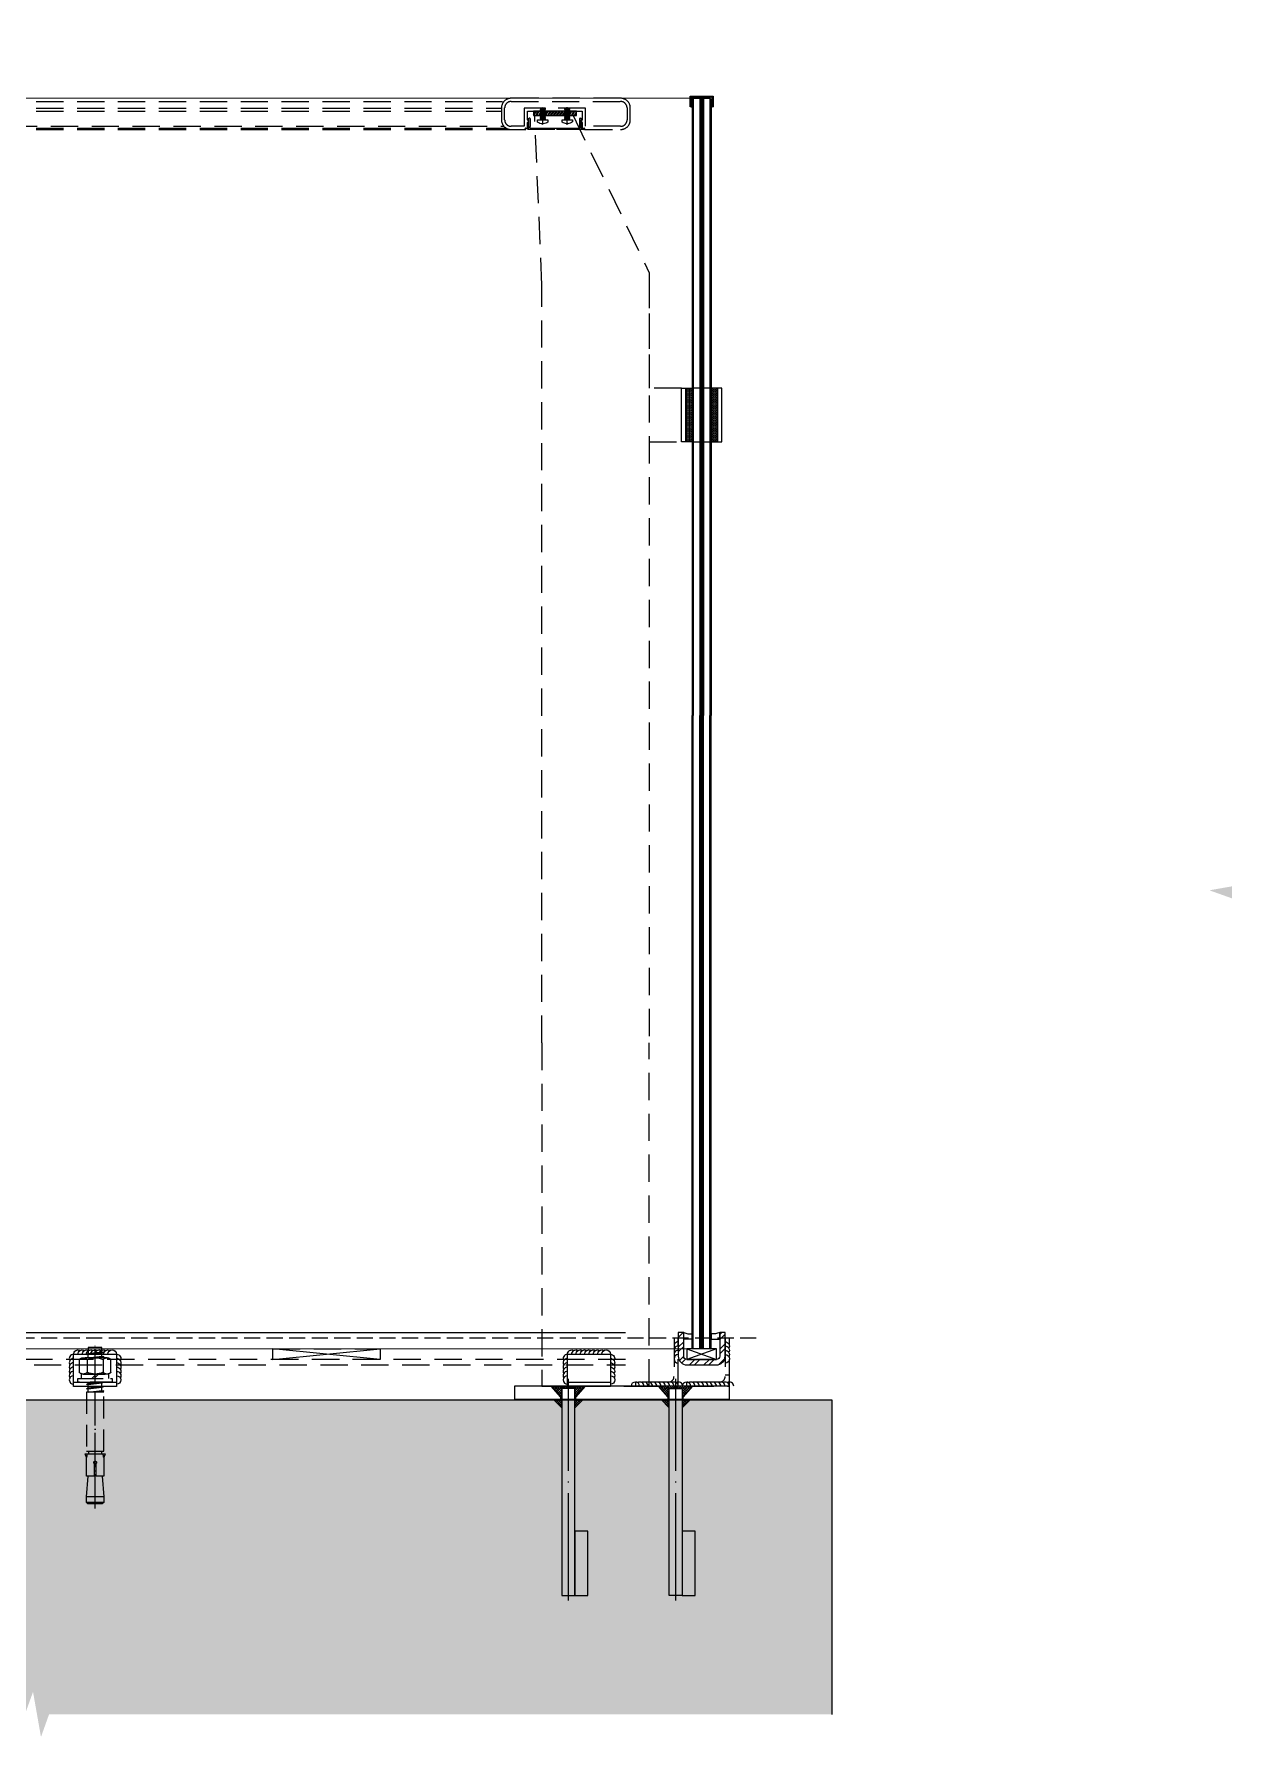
# Model space of a CAD drawing. Header units: millimetres. Extents: x -4 to 2227, y -13 to 1574.
# Drawn here: x 1111 to 2227, y -13 to 1574 of the extents above; entities that cross this region are included whole.
import ezdxf

# ---------------------------------------------------------------- set-up
doc = ezdxf.new("R2010")
doc.units = ezdxf.units.MM
for name, pattern in [('CENTER', [2, 1.25, -0.25, 0.25, -0.25]), ('DASH', [0.35, 0.25, -0.1]), ('DASHED', [19.05, 12.7, -6.35]), ('DOTE', [2.42, 2, -0.2, 0.02, -0.2])]:
    doc.linetypes.add(name, pattern=pattern)
for name, color, linetype in [('@F03_Section_Glass', 4, 'Continuous'), ('@F05_Section_Steel', 24, 'Continuous'), ('@F17_Gridline_Other', 132, 'Continuous'), ('@F19_DIM', 7, 'Continuous'), ('@F20_Fill', 251, 'Continuous'), ('A-Wind', 4, 'Continuous'), ('DIM', 8, 'Continuous'), ('F04_Section_Stone', 190, 'Continuous'), ('F06_Section_Steel', 24, 'Continuous'), ('F08_Hardware', 13, 'Continuous'), ('F11_Hardware', 13, 'Continuous'), ('F23_Wall', 2, 'Continuous'), ('F25_Stru_Fill', 252, 'Continuous'), ('F26_Dote', 1, 'DOTE'), ('F57_Sign', 240, 'Continuous'), ('F58_Dote', 1, 'DOTE'), ('F_Submate_Other', 250, 'Continuous'), ('pj', 4, 'Continuous'), ('STEEL', 2, 'Continuous'), ('user', 7, 'Continuous'), ('window', 54, 'Continuous'), ('XX', 6, 'DASHED'), ('ZX', 1, 'CENTER')]:
    doc.layers.add(name, color=color, linetype=linetype)
doc.layers.add('JY-11填充层', color=8, linetype='Continuous', lineweight=5)
pattern_1 = [(45, (-65008.453, 15002.4512), (-1.122532015, 1.122532015), []), (135, (-65008.453, 15002.4512), (-1.122532015, -1.122532015), [])]
pattern_2 = [(45, (1333.65, 349.05), (-112.25, 112.25), [])]

# ---------------------------------------------------------------- blocks, each defined once
blk = doc.blocks.new('YM02-V')
at = {"layer": 'F06_Section_Steel'}
h = blk.add_hatch(dxfattribs=at)
h.set_pattern_fill('ANSI37', color=4, style=0)
h.set_pattern_definition(pattern_1)
h.paths.add_polyline_path([(0, 66), (0, 50), (2, 50), (2, 56), (10, 56), (10, 57)])
h.paths.add_polyline_path([(12, 64), (12, 56), (20, 56)])
h.paths.add_polyline_path([(12, 57), (10, 57), (10, 56), (12, 56)])
h.paths.add_polyline_path([(12, 44), (10, 44), (10, 43), (12, 43)])
h.paths.add_polyline_path([(10, 43), (10, 44), (2, 44), (2, 50), (0, 50), (0, 34)])
h.paths.add_polyline_path([(20, 44), (12, 44), (12, 36)])
h = blk.add_hatch(dxfattribs=at)
h.set_pattern_fill('ANSI37', color=4, style=0)
h.set_pattern_definition(pattern_1)
h.paths.add_polyline_path([(0, -66), (0, -50), (2, -50), (2, -56), (10, -56), (10, -57)])
h.paths.add_polyline_path([(12, -64), (12, -56), (20, -56)])
h.paths.add_polyline_path([(12, -57), (10, -57), (10, -56), (12, -56)])
h.paths.add_polyline_path([(12, -44), (10, -44), (10, -43), (12, -43)])
h.paths.add_polyline_path([(10, -43), (10, -44), (2, -44), (2, -50), (0, -50), (0, -34)])
h.paths.add_polyline_path([(20, -44), (12, -44), (12, -36)])
at = {"layer": 'F06_Section_Steel', "color": 4}
for p, q in [((10, 57), (0, 66)), ((12, 64), (20, 56)), ((12, 57), (10, 57)), ((10, 57), (10, 56)), ((10, 43), (0, 34)), ((10, 43), (10, 44)), ((12, 43), (10, 43)), ((12, 36), (20, 44)), ((10, -43), (0, -34)), ((12, -43), (10, -43)), ((10, -43), (10, -44)), ((12, -36), (20, -44)), ((10, -57), (0, -66)), ((10, -57), (10, -56)), ((12, -57), (10, -57)), ((12, -64), (20, -56))]:
    blk.add_line(p, q, dxfattribs=at)
at = {"layer": 'F06_Section_Steel'}
for points in [[(12, -100), (12, 100), (0, 100), (0, -100)], [(195, 68), (135, 68), (135, 56), (195, 56), (195, 68)], [(195, 44), (2, 44), (2, 56), (195, 56), (195, 44)], [(195, -44), (2, -44), (2, -56), (195, -56), (195, -44)], [(195, -32), (135, -32), (135, -44), (195, -44), (195, -32)]]:
    blk.add_lwpolyline(points, close=True, dxfattribs=at)
at = {"layer": 'F58_Dote', "ltscale": 50}
for p, q in [((199.6, 50), (-6.9, 50)), ((199.6, -50), (-6.9, -50))]:
    blk.add_line(p, q, dxfattribs=at)
blk = doc.blocks.new('*U77')
at = {"layer": 'JY-11填充层'}
for centre, end in [((4, 0), 180), ((8, 0), 120), ((12, 0), 120), ((16, 0), 120), ((20, 0), 120), ((24, 0), 120)]:
    blk.add_arc(centre, 4, 0, end, dxfattribs=at)
blk = doc.blocks.new('*U14')
at = {"layer": 'JY-11填充层'}
for centre, end in [((4, 0), 180), ((8, 0), 120), ((12, 0), 120), ((16, 0), 120), ((20, 0), 120), ((24, 0), 120), ((28, 0), 120), ((32, 0), 120), ((36, 0), 120)]:
    blk.add_arc(centre, 4, 0, end, dxfattribs=at)
blk = doc.blocks.new('30角钢（平面）')
at = {"layer": '@F05_Section_Steel', "elevation": 0}
for points in [[(171496.2, -73616), (171496.2, -73586), (171456.2, -73586), (171456.2, -73616), (171496.2, -73616)], [(171496.2, -73612), (171496.2, -73612), (171456.2, -73612)]]:
    blk.add_lwpolyline(points, dxfattribs=at)
at = {"layer": 'JY-11填充层', "rotation": 90}
blk.add_blockref('*U77', (171456.2, -73614, 0), dxfattribs=at)
at = {"layer": 'JY-11填充层'}
blk.add_blockref('*U14', (171456.2, -73586, 0), dxfattribs=at)
at = {"layer": 'JY-11填充层', "xscale": -1, "rotation": 270}
blk.add_blockref('*U77', (171496.2, -73614, 0), dxfattribs=at)
blk = doc.blocks.new('FB10X15')
at = {"layer": 'F26_Dote', "linetype": 'DOTE', "ltscale": 10}
blk.add_line((73.71, 0), (-22.26, 0), dxfattribs=at)
at = {"layer": 'XX'}
for p, q in [((-17.34, -5), (-16.12, 5)), ((-14.16, 4), (-15.82, 4)), ((-14.84, -5), (-14.14, 0.74)), ((-13.06, 4.62), (-5.68, 4.62)), ((-2, 2), (-4.6, -0.6)), ((-2, 0.6), (-4.6, -2)), ((0.84, 4), (0, 4)), ((0.16, -5), (1.38, 5)), ((3.34, 4), (1.68, 4)), ((2.66, -5), (3.88, 5)), ((5.84, 4), (4.18, 4)), ((5.16, -5), (5.86, 0.74)), ((66.76, -5), (66.76, 5)), ((70.06, -5), (70.06, 5)), ((-15.14, -4), (-16.8, -4)), ((-14.14, -4), (-14.3, -4)), ((-13.06, -4.62), (-5.68, -4.62)), ((2.36, -4), (0.7, -4)), ((4.86, -4), (3.2, -4)), ((5.86, -4), (5.7, -4))]:
    blk.add_line(p, q, dxfattribs=at)
for points in [[(0, 10.1), (-2, 10.1), (-2, -9.9), (0, -9.9)], [(-17.34, -5), (-16.8, -4), (-15.82, 4), (-16.12, 5), (-16.66, 4), (-17.64, -4)], [(-4.6, 8.05), (-2, 8.05), (-2, -8.05), (-4.6, -8.05)], [(2.66, -5), (3.2, -4), (4.18, 4), (3.88, 5), (3.34, 4), (2.36, -4)], [(40.26, -5), (5.86, -5), (5.86, 5), (40.26, 5)]]:
    blk.add_lwpolyline(points, close=True, dxfattribs=at)
for points in [[(-17.64, -4), (-20.14, -4), (-20.14, 4), (-16.66, 4)], [(-14.14, 4.03), (-14.16, 4), (-15.14, -4), (-14.84, -5), (-14.3, -4), (-14.14, -2.68)], [(0, -4.47), (0.16, -5), (0.7, -4), (1.68, 4), (1.38, 5), (0.84, 4), (0, -2.86)], [(5.86, 4.03), (5.84, 4), (4.86, -4), (5.16, -5), (5.7, -4), (5.86, -2.68)], [(40.26, 3.9), (41.86, 3.9)], [(54.86, -4.13), (66.76, -5), (70.06, -5), (70.86, -4.2), (70.86, 4.2), (70.06, 5), (66.76, 5), (54.86, 4.13)], [(41.86, -3.9), (40.26, -3.9)]]:
    blk.add_lwpolyline(points, dxfattribs=at)
for points in [[(-13.06, 9.24), (-5.68, 9.24, -0.221695), (-4.6, 6.93), (-4.6, -6.93, -0.221695), (-5.68, -9.24), (-13.06, -9.24, -0.221695), (-14.14, -6.93), (-14.14, 6.93, -0.221695)], [(43.86, -5), (54.86, -5), (54.86, -0.6), (47.39, -0.6, -2.21525), (47.39, 0.6), (54.86, 0.6), (54.86, 5), (43.86, 5), (41.86, 5.8), (41.86, -5.8)]]:
    blk.add_lwpolyline(points, format="xyb", close=True, dxfattribs=at)
for points in [[(-14.14, 6.93, 0.221695), (-13.06, 4.62, 0.233154), (-13.06, -4.62, 0.221695), (-14.14, -6.93)], [(-4.6, 6.93, -0.221695), (-5.68, 4.62, -0.233154), (-5.68, -4.62, -0.221695), (-4.6, -6.93)]]:
    blk.add_lwpolyline(points, format="xyb", dxfattribs=at)
for centre, start, end in [((40.11, 23.2), 275.41211, 281.64943), ((40.11, -23.2), 78.35057, 84.58789)]:
    blk.add_arc(centre, 18.59, start, end, dxfattribs=at)
blk = doc.blocks.new('*U88')
at = {"layer": 'A-Wind'}
for p, q in [((3, 0), (-3, 0)), ((-3, 0), (-3, -590)), ((3, 0), (4, -1)), ((3, 0), (3, -590)), ((12.5, 0), (6.5, 0)), ((6.5, 0), (6.5, -590)), ((12.5, 0), (13.5, -1)), ((12.5, 0), (12.5, -590)), ((-3, 0), (-4, -1)), ((-4, -1), (-4, -590)), ((4, -1), (4, -590)), ((5.5, -1), (4, -1)), ((6.5, 0), (5.5, -1)), ((5.5, -1), (5.5, -590)), ((13.5, -1), (13.5, -590))]:
    blk.add_line(p, q, dxfattribs=at)
at = {"layer": 'pj', "ltscale": 25, "const_width": 1.56}
blk.add_lwpolyline([(4.8, -1), (4.8, -590)], dxfattribs=at)
blk = doc.blocks.new('*U89')
at = {"layer": 'A-Wind'}
for p, q in [((3, 0), (-3, 0)), ((-3, 0), (-3, -575)), ((3, 0), (4, -1)), ((3, 0), (3, -575)), ((12.5, 0), (6.5, 0)), ((6.5, 0), (6.5, -575)), ((12.5, 0), (13.5, -1)), ((12.5, 0), (12.5, -575)), ((-3, 0), (-4, -1)), ((-4, -1), (-4, -575)), ((4, -1), (4, -575)), ((5.5, -1), (4, -1)), ((6.5, 0), (5.5, -1)), ((5.5, -1), (5.5, -575)), ((13.5, -1), (13.5, -575))]:
    blk.add_line(p, q, dxfattribs=at)
at = {"layer": 'pj', "ltscale": 25, "const_width": 1.56}
blk.add_lwpolyline([(4.8, -1), (4.8, -575)], dxfattribs=at)
blk = doc.blocks.new('U槽')
at = {"layer": '@F20_Fill'}
h = blk.add_hatch(dxfattribs=at)
h.set_pattern_fill('ANSI32', color=256, scale=2, style=0)
h.set_pattern_definition([(45, (0, 0), (-6.7352, 6.7352), []), (45, (4.49, 0), (-6.7352, 6.7352), [])])
h.paths.add_polyline_path([(-4.2, -22, -0.414214), (-7.2, -25), (-34.8, -25, -0.414214), (-37.8, -22), (-37.8, 0), (-42.8, 0), (-42.8, -22, 0.414214), (-34.8, -30), (-7.2, -30, 0.414214), (0.8, -22), (0.8, 0), (-4.2, 0)])
at = {"layer": '@F05_Section_Steel', "color": 8}
blk.add_lwpolyline([(-7.2, -15), (-34.8, -15), (-34.8, -25), (-7.2, -25)], close=True, dxfattribs=at)
for points in [[(-34.8, -15), (-7.2, -25)], [(-7.2, -15), (-34.8, -25)]]:
    blk.add_lwpolyline(points, dxfattribs=at)
at = {"layer": 'F06_Section_Steel'}
blk.add_lwpolyline([(0.8, -22), (0.8, 0), (-4.2, 0), (-4.2, -22, -0.414214), (-7.2, -25), (-34.8, -25, -0.414214), (-37.8, -22), (-37.8, 0), (-42.8, 0), (-42.8, -22, 0.414214), (-34.8, -30), (-7.2, -30, 0.414214)], format="xyb", close=True, dxfattribs=at)
blk = doc.blocks.new('*U79')
at = {"layer": 'F_Submate_Other', "color": 8, "extrusion": (7.4988e-33, 1.22465e-16, -1)}
for centre, end in [((-4, 0), 0), ((-8, 0), 300), ((-12, 0), 300), ((-16, 0), 300)]:
    blk.add_arc(centre, 4, 180, end, dxfattribs=at)
blk = doc.blocks.new('*U80')
at = {"layer": 'F_Submate_Other', "color": 8, "extrusion": (7.4988e-33, 1.22465e-16, -1)}
for centre, end in [((-4, 0), 0), ((-8, 0), 300), ((-12, 0), 300), ((-16, 0), 300), ((-20, 0), 300), ((-24, 0), 300), ((-28, 0), 300), ((-32, 0), 300), ((-36, 0), 300), ((-40, 0), 300), ((-44, 0), 300)]:
    blk.add_arc(centre, 4, 180, end, dxfattribs=at)
blk = doc.blocks.new('*U84')
at = {"layer": 'pj'}
for p, q in [((-2.1, 0), (-2.1, -0.5)), ((-2.5, -0.8), (2.5, -0.4)), ((-2.5, -0.8), (2.5, -0.4)), ((-2.1, -0.5), (-2.5, -0.8)), ((-2.5, -0.8), (-2.5, -0.8)), ((-2.5, -0.8), (-2.1, -1.1)), ((-2.5, -1.6), (2.5, -1.2)), ((-2.5, -1.6), (2.5, -1.2)), ((-2.1, -1.3), (-2.5, -1.6)), ((-2.5, -1.6), (-2.5, -1.6)), ((-2.5, -1.6), (-2.1, -1.9)), ((-2.5, -2.4), (2.5, -2)), ((-2.5, -2.4), (2.5, -2)), ((-2.5, -2.4), (-2.1, -2.1)), ((-2.1, -2.7), (-2.5, -2.4)), ((-2.5, -2.4), (-2.5, -2.4)), ((-2.5, -3.2), (2.5, -2.8)), ((-2.5, -3.2), (2.5, -2.8)), ((-2.5, -3.2), (-2.1, -2.9)), ((-2.5, -3.2), (-2.5, -3.2)), ((-2.1, -3.5), (-2.5, -3.2)), ((-2.5, -4), (2.5, -3.6)), ((-2.5, -4), (2.5, -3.6)), ((-2.5, -4), (-2.1, -3.7)), ((-2.5, -4), (-2.5, -4)), ((-2.1, -4.3), (-2.5, -4)), ((-2.5, -4.8), (2.5, -4.4)), ((-2.5, -4.8), (2.5, -4.4)), ((-2.5, -4.8), (-2.1, -4.5)), ((-2.5, -4.8), (-2.5, -4.8)), ((-2.1, -5.1), (-2.5, -4.8)), ((-2.5, -5.6), (2.5, -5.2)), ((-2.5, -5.6), (2.5, -5.2)), ((-2.5, -5.6), (-2.1, -5.3)), ((-2.5, -5.6), (-2.5, -5.6)), ((-2.1, -5.9), (-2.5, -5.6)), ((-2.5, -6.4), (2.5, -6)), ((-2.5, -6.4), (2.5, -6)), ((-2.5, -6.4), (-2.1, -6.1)), ((-2.5, -6.4), (-2.5, -6.4)), ((-2.1, -6.7), (-2.5, -6.4)), ((-2.5, -7.2), (2.5, -6.8)), ((-2.5, -7.2), (2.5, -6.8)), ((-2.5, -7.2), (-2.1, -6.9)), ((-2.5, -7.2), (-2.5, -7.2)), ((-2.1, -7.5), (-2.5, -7.2)), ((-2.5, -8), (2.5, -7.6)), ((-2.5, -8), (2.5, -7.6)), ((-2.5, -8), (-2.1, -7.7)), ((-2.1, -8.3), (-2.5, -8)), ((-2.5, -8), (-2.5, -8)), ((-2.5, -8.8), (2.5, -8.4)), ((-2.5, -8.8), (2.5, -8.4)), ((-2.1, -8.5), (-2.5, -8.8)), ((-2.5, -8.8), (-2.5, -8.8)), ((-2.5, -8.8), (-2.1, -9.1)), ((-2.5, -9.6), (2.5, -9.2)), ((-2.5, -9.6), (2.5, -9.2)), ((-2.1, -9.3), (-2.5, -9.6)), ((-2.5, -9.6), (-2.5, -9.6)), ((-2.5, -9.6), (-2.1, -9.9)), ((-2.5, -10.4), (2.5, -10)), ((-2.5, -10.4), (2.5, -10)), ((-2.5, -10.4), (-2.1, -10.1)), ((-2.1, -10.7), (-2.5, -10.4)), ((-2.5, -10.4), (-2.5, -10.4)), ((-2.1, -0.5), (2.1, -0.1)), ((-2.1, -1.1), (2.1, -0.7)), ((-2.1, -1.3), (2.1, -0.9)), ((-2.1, -1.1), (-2.1, -1.3)), ((-2.1, -1.9), (2.1, -1.5)), ((-2.1, -2.1), (2.1, -1.7)), ((-2.1, -1.9), (-2.1, -2)), ((-2.1, -2.1), (-2.1, -2)), ((-2.1, -2.7), (2.1, -2.3)), ((-2.1, -2.9), (2.1, -2.5)), ((-2.1, -2.7), (-2.1, -2.8)), ((-2.1, -2.9), (-2.1, -2.8)), ((-2.1, -3.5), (2.1, -3.1)), ((-2.1, -3.7), (2.1, -3.3)), ((-2.1, -3.5), (-2.1, -3.6)), ((-2.1, -3.7), (-2.1, -3.6)), ((-2.1, -4.3), (2.1, -3.9)), ((-2.1, -4.5), (2.1, -4.1)), ((-2.1, -4.3), (-2.1, -4.4)), ((-2.1, -4.5), (-2.1, -4.4)), ((-2.1, -5.1), (2.1, -4.7)), ((-2.1, -5.3), (2.1, -4.9)), ((-2.1, -5.1), (-2.1, -5.2)), ((-2.1, -5.3), (-2.1, -5.2)), ((-2.1, -5.9), (2.1, -5.5)), ((-2.1, -6.1), (2.1, -5.7)), ((-2.1, -5.9), (-2.1, -6)), ((-2.1, -6.1), (-2.1, -6)), ((-2.1, -6.7), (2.1, -6.3)), ((-2.1, -6.9), (2.1, -6.5)), ((-2.1, -6.7), (-2.1, -6.8)), ((-2.1, -6.9), (-2.1, -6.8)), ((-2.1, -7.5), (2.1, -7.1)), ((-2.1, -7.7), (2.1, -7.3)), ((-2.1, -7.7), (-2.1, -7.5)), ((-2.1, -8.3), (2.1, -7.9)), ((-2.1, -8.5), (2.1, -8.1)), ((-2.1, -8.4), (-2.1, -8.3)), ((-2.1, -8.4), (-2.1, -8.5)), ((-2.1, -9.1), (2.1, -8.7)), ((-2.1, -9.3), (2.1, -8.9)), ((-2.1, -9.1), (-2.1, -9.3)), ((-2.1, -9.9), (2.1, -9.5)), ((-2.1, -10.1), (2.1, -9.7)), ((-2.1, -9.9), (-2.1, -10)), ((-2.1, -10.1), (-2.1, -10)), ((-2.1, -10.7), (2.1, -10.3)), ((-2.1, -10.8), (-2.1, -10.7)), ((2.5, -10.8), (-2.1, -10.8)), ((-0.9, -10.8), (2.1, -10.5)), ((1.8, -10.8), (2.5, -10.8)), ((2.1, 0), (2.1, -0.1)), ((2.1, -0.1), (2.5, -0.4)), ((2.5, -0.4), (2.1, -0.7)), ((2.1, -0.7), (2.1, -0.9)), ((2.1, -0.9), (2.5, -1.2)), ((2.5, -1.2), (2.1, -1.5)), ((2.1, -1.5), (2.1, -1.6)), ((2.1, -1.7), (2.1, -1.6)), ((2.5, -2), (2.1, -1.7)), ((2.1, -2.3), (2.5, -2)), ((2.1, -2.3), (2.1, -2.4)), ((2.1, -2.5), (2.1, -2.4)), ((2.5, -2.8), (2.1, -2.5)), ((2.1, -3.1), (2.5, -2.8)), ((2.1, -3.1), (2.1, -3.2)), ((2.1, -3.3), (2.1, -3.2)), ((2.5, -3.6), (2.1, -3.3)), ((2.1, -3.9), (2.5, -3.6)), ((2.1, -3.9), (2.1, -4)), ((2.1, -4.1), (2.1, -4)), ((2.5, -4.4), (2.1, -4.1)), ((2.1, -4.7), (2.5, -4.4)), ((2.1, -4.7), (2.1, -4.8)), ((2.1, -4.9), (2.1, -4.8)), ((2.5, -5.2), (2.1, -4.9)), ((2.1, -5.5), (2.5, -5.2)), ((2.1, -5.5), (2.1, -5.6)), ((2.1, -5.7), (2.1, -5.6)), ((2.5, -6), (2.1, -5.7)), ((2.1, -6.3), (2.5, -6)), ((2.1, -6.3), (2.1, -6.4)), ((2.1, -6.5), (2.1, -6.4)), ((2.5, -6.8), (2.1, -6.5)), ((2.1, -7.1), (2.5, -6.8)), ((2.1, -7.3), (2.1, -7.1)), ((2.5, -7.6), (2.1, -7.3)), ((2.1, -7.9), (2.5, -7.6)), ((2.1, -8), (2.1, -7.9)), ((2.1, -8), (2.1, -8.1)), ((2.1, -8.1), (2.5, -8.4)), ((2.5, -8.4), (2.1, -8.7)), ((2.1, -8.7), (2.1, -8.9)), ((2.1, -8.9), (2.5, -9.2)), ((2.5, -9.2), (2.1, -9.5)), ((2.1, -9.5), (2.1, -9.6)), ((2.1, -9.7), (2.1, -9.6)), ((2.5, -10), (2.1, -9.7)), ((2.1, -10.3), (2.5, -10)), ((2.1, -10.5), (2.1, -10.3)), ((2.5, -10.8), (2.1, -10.5)), ((2.5, -0.4), (2.5, -0.4)), ((2.5, -1.2), (2.5, -1.2)), ((2.5, -2), (2.5, -2)), ((2.5, -2.8), (2.5, -2.8)), ((2.5, -3.6), (2.5, -3.6)), ((2.5, -4.4), (2.5, -4.4)), ((2.5, -5.2), (2.5, -5.2)), ((2.5, -6), (2.5, -6)), ((2.5, -6.8), (2.5, -6.8)), ((2.5, -7.6), (2.5, -7.6)), ((2.5, -8.4), (2.5, -8.4)), ((2.5, -9.2), (2.5, -9.2)), ((2.5, -10), (2.5, -10)), ((2.5, -10.8), (2.5, -10.8))]:
    blk.add_line(p, q, dxfattribs=at)
blk.add_lwpolyline([(-4.8, 2.1), (-4.8, 0), (4.8, 0), (4.8, 2.1, 0.148437), (0.4, 3.7), (0.4, 3.5), (-0.4, 3.5), (-0.4, 3.7, 0.148437)], format="xyb", close=True, dxfattribs=at)
at = {"layer": 'ZX', "ltscale": 0.1}
blk.add_line((0, 4.7), (0, -11.8), dxfattribs=at)

msp = doc.modelspace()

# ---------------------------------------------------------------- hatches: boundary and pattern name
at = {"layer": 'F25_Stru_Fill'}
h = msp.add_hatch(dxfattribs=at)
h.set_pattern_fill('钢筋混凝土', color=256, scale=15, style=0)
h.set_pattern_definition([(45, (-4685023.83, -2137521.916), (-26.5165043, 26.5165043), []), (50, (-4685023.83, -2137521.92), (107.5890274, -9.4128202), [11.25, -123.75]), (355, (-4685023.83, -2137521.92), (-20.8127, 112.82882), [9, -99]), (100.4514, (-4685014.87, -2137522.7), (86.7764073, 103.4159313), [9.5610285, -105.1713168]), (46.1842, (-4685023.83, -2137491.92), (160.0861573, -24.827852), [16.875, -185.625]), (96.6356, (-4685010.49, -2137493.99), (140.199406, 146.1176806), [14.341543, -157.75695]), (351.1842, (-4685023.83, -2137491.92), (140.199292, 146.11779), [13.5, -148.5]), (21, (-4685008.83, -2137499.42), (89.5360578, -60.3928336), [11.25, -123.75]), (326, (-4685008.83, -2137499.42), (36.4972998, 108.7725068), [9, -99]), (71.4514, (-4685001.37, -2137504.45), (126.0333943, 48.3795745), [9.5610285, -105.1713168]), (37.5, (-4685023.83, -2137521.916), (1.8239783, 49.93407807), [0, -97.8, 0, -100.5, 0, -99.375]), (7.5, (-4685023.83, -2137521.916), (39.4604306, 59.1617568), [0, -57.3, 0, -95.55, 0, -37.875]), (327.5, (-4685057.28, -2137521.916), (80.07336543, -3.38323076), [0, -37.5, 0, -117, 0, -155.25]), (317.5, (-4685072.28, -2137521.916), (87.4779254, 15.01574735), [0, -48.75, 0, -77.7, 0, -110.25])])
h.paths.add_polyline_path([(2226.7, 779.9), (2205.7, 776.2), (2226.7, 768.7)], flags=17)
h.paths.add_polyline_path([(1854.2, 8.4), (1854.2, 301.5), (116.7, 301.5), (116.7, 1552.9), (102.9, 1552.9), (95.5, 1531.9), (88.1, 1573.9), (80.4, 1552.9), (16.7, 1552.9), (16.7, 791.9), (37.7, 784.3), (-4.3, 776.9), (16.7, 769.4), (16.7, 8.4), (1102.6, 8.4), (1110.2, 29.4), (1117.6, -12.6), (1125.1, 8.4)])
at = {"layer": 'JY-11填充层', "ltscale": 10}
h = msp.add_hatch(dxfattribs=at)
h.set_pattern_fill('ANSI32', color=256, scale=0.5)
h.set_pattern_definition([(45, (-4782367.5365, -2161650.0102), (-1.6837980227, 1.6837980227), []), (45, (-4782366.414, -2161650.0102), (-1.6837980227, 1.6837980227), [])])
h.paths.add_polyline_path([(1743.7, 1516.1), (1722.1, 1516.1), (1722.1, 1506.1), (1723.1, 1506.1), (1723.1, 1515.1), (1742.7, 1515.1), (1742.7, 1505.9), (1743.7, 1506.1)])
at = {"layer": 'JY-11填充层'}
h = msp.add_hatch(dxfattribs=at)
h.set_pattern_fill('ANSI32', color=256, scale=0.5, angle=14.5207)
h.set_pattern_definition([(59.520711255, (-4782694.0057, -2156540.6577), (-2.0521911797, 1.2078339805), []), (59.520711255, (-4782692.919, -2156540.3763), (-2.0521911797, 1.2078339805), [])])
h.paths.add_polyline_path([(1576.2, 1502), (1616.2, 1502), (1616.2, 1498), (1576.2, 1498)])
h = msp.add_hatch(dxfattribs=at)
h.set_pattern_fill('ANSI31', color=256, scale=100)
h.set_pattern_definition(pattern_2)
h.paths.add_polyline_path([(1333.6, 349.1), (1383.6, 344.1), (1433.6, 349.1)])
h = msp.add_hatch(dxfattribs=at)
h.set_pattern_fill('ANSI31', color=256, scale=100)
h.set_pattern_definition(pattern_2)
h.paths.add_polyline_path([(1333.6, 339.1), (1383.6, 344.1), (1433.6, 339.1)])
at = {"layer": 'user', "linetype": 'Continuous'}
h = msp.add_hatch(dxfattribs=at)
h.set_pattern_fill('DOTS', color=4, scale=0.5, style=0)
h.set_pattern_definition([(180, (2676.60514, 134.0566), (-0.396875, 0.79375), [0, -0.79375])])
h.paths.add_polyline_path([(1718.1, 1244.1), (1724.1, 1244.1), (1724.1, 1194.1), (1718.1, 1194.1)])
h = msp.add_hatch(dxfattribs=at)
h.set_pattern_fill('DOTS', color=4, scale=0.5, style=0)
h.set_pattern_definition([(7e-15, (2794.1251, 134.0566), (0.396875, 0.79375), [0, -0.79375])])
h.paths.add_polyline_path([(1741.7, 1244.1), (1747.7, 1244.1), (1747.7, 1194.1), (1741.7, 1194.1)])

# ---------------------------------------------------------------- linework, layer by layer
at = {"color": 1, "ltscale": 10}
msp.add_line((1758.7, 324.4, 0), (1754.7, 324.4, 0), dxfattribs=at)
at = {"color": 8, "elevation": 0}
for points in [[(1716.1, 364.1, 0.108138), (1724.1, 363), (1724.1, 358), (1716.1, 358)], [(1749.7, 364.1, -0.108138), (1741.7, 363), (1741.7, 358), (1749.7, 358)]]:
    msp.add_lwpolyline(points, format="xyb", close=True, dxfattribs=at)
at = {"layer": '@F03_Section_Glass', "const_width": 1, "elevation": 0}
msp.add_lwpolyline([(189.1, 1245), (189.1, 1514.1), (1732.9, 1514.1), (1732.9, 349.1), (189.1, 349.1), (189.1, 1193)], dxfattribs=at)
at = {"layer": '@F17_Gridline_Other', "linetype": 'DASH', "lineweight": 13, "ltscale": 60}
msp.add_line((1783.7, 359.1, 0), (158.6, 359.1, 0), dxfattribs=at)
at = {"layer": 'DIM', "color": 3, "ltscale": 20, "elevation": 0}
msp.add_lwpolyline([(1723.1, 1506.1), (1722.1, 1506.1), (1722.1, 1516.1), (1743.7, 1516.1), (1743.7, 1506.1), (1742.7, 1505.9), (1742.7, 1515.1), (1723.1, 1515.1), (1723.1, 1506.1)], dxfattribs=at)
for points in [[(1718.1, 1194.1), (1714.1, 1194.1), (1714.1, 1244.1), (1718.1, 1244.1)], [(1747.7, 1194.1), (1751.7, 1194.1), (1751.7, 1244.1), (1747.7, 1244.1)]]:
    msp.add_lwpolyline(points, close=True, dxfattribs=at)
at = {"layer": 'F06_Section_Steel'}
msp.add_line((158.6, 364.1, 0), (1661.8, 364.1, 0), dxfattribs=at)
at = {"layer": 'F11_Hardware', "color": 8}
for p, q in [((1724.1, 1513.1, 0), (1723.1, 1506.1, 0)), ((1724.1, 1506.1, 0), (1723.1, 1513.1, 0)), ((1725.1, 1515.1, 0), (1740.7, 1514.1, 0)), ((1740.7, 1515.1, 0), (1725.1, 1514.1, 0)), ((1741.7, 1513.1, 0), (1742.7, 1506.1, 0)), ((1741.7, 1506.1, 0), (1742.7, 1513.1, 0))]:
    msp.add_line(p, q, dxfattribs=at)
at = {"layer": 'F11_Hardware', "color": 8, "elevation": 0}
for points in [[(1724.1, 1513.1), (1723.1, 1513.1), (1723.1, 1506.1), (1724.1, 1506.1)], [(1725.1, 1514.1), (1740.7, 1514.1), (1740.7, 1515.1), (1725.1, 1515.1)], [(1741.7, 1513.1), (1742.7, 1513.1), (1742.7, 1506.1), (1741.7, 1506.1)]]:
    msp.add_lwpolyline(points, close=True, dxfattribs=at)
at = {"layer": 'F23_Wall', "elevation": 0}
msp.add_lwpolyline([(116.7, 1553.2), (116.7, 301.5), (1854.2, 301.5), (1854.2, 8.4)], dxfattribs=at)
at = {"layer": 'JY-11填充层'}
for p, q in [((1333.6, 339.1, 0), (1433.6, 349.1, 0)), ((1433.6, 339.1, 0), (1333.6, 349.1, 0))]:
    msp.add_line(p, q, dxfattribs=at)
at = {"layer": 'STEEL', "ltscale": 20, "elevation": 0}
msp.add_lwpolyline([(1616.2, 1502), (1576.2, 1502), (1576.2, 1498), (1616.2, 1498)], close=True, dxfattribs=at)
at = {"layer": 'user', "color": 4, "linetype": 'Continuous', "elevation": 0}
for points in [[(1724.1, 1194.1), (1718.1, 1194.1), (1718.1, 1244.1), (1724.1, 1244.1)], [(1741.7, 1194.1), (1747.7, 1194.1), (1747.7, 1244.1), (1741.7, 1244.1)]]:
    msp.add_lwpolyline(points, close=True, dxfattribs=at)
at = {"layer": 'XX', "ltscale": 2}
for p, q in [((160.6, 1511.1, 0), (1547.3, 1511.1, 0)), ((160.6, 1505, 0), (1546.4, 1505, 0)), ((160.6, 1502, 0), (1546.4, 1502, 0)), ((160.6, 1486.2, 0), (1550.9, 1486.2, 0)), ((160.6, 1485, 0), (1554.4, 1485, 0)), ((174.2, 1488, 0), (1548.7, 1488, 0)), ((1684.1, 1344.1, 0), (1684.1, 1244.1, 0)), ((1714.1, 1244.1, 0), (1684.1, 1244.1, 0)), ((1684.1, 1194.1, 0), (1714.6, 1194.1, 0))]:
    msp.add_line(p, q, dxfattribs=at)
at = {"layer": 'XX', "ltscale": 2, "elevation": 0}
for points in [[(1621.7, 1502), (1621.7, 1493.9, -0.414214), (1621.3, 1493.5), (1620.9, 1493.5, 0.554309), (1620.5, 1492.9), (1620.8, 1492.2, 0.286745), (1621.2, 1492), (1621.3, 1492, -0.414214), (1621.7, 1491.6), (1621.7, 1486.8, 0.414214), (1622.2, 1486.3), (1623.3, 1486.3, -0.414214), (1623.8, 1485.8), (1623.8, 1485.5, 0.414214), (1624.3, 1485), (1624.3, 1485), (1657.4, 1485, 0.414214), (1666.4, 1494), (1666.4, 1505.1, 0.414214), (1657.4, 1514.1), (1555.4, 1514.1, 0.414214), (1546.4, 1505.1), (1546.4, 1494, 0.414214), (1555.4, 1485), (1558.3, 1485)], [(1558.3, 1485), (1568.1, 1485, 0.414214), (1568.6, 1485.5), (1568.6, 1485.8, -0.414214), (1569.1, 1486.3), (1570.2, 1486.3, 0.414214), (1570.7, 1486.8), (1570.7, 1491.6, -0.414214), (1571.1, 1492), (1571.1, 1492, 0.286745), (1571.5, 1492.2), (1571.8, 1492.9, 0.554309), (1571.5, 1493.5), (1571.1, 1493.5, -0.414214), (1570.7, 1493.9), (1570.7, 1502), (1621.7, 1502)], [(1711.1, 314.1), (1711.1, 359.1), (1708.5, 359.1, 0.414214), (1707.1, 357.7), (1707.1, 323.1, -0.414214), (1702.1, 318.1), (1672.5, 318.1, 0.414214), (1671.1, 316.7), (1671.1, 314.1), (1711.1, 314.1)], [(1758.7, 314.1), (1758.7, 359.1), (1756, 359.1, 0.414214), (1754.7, 357.7), (1754.7, 323.1, -0.414214), (1749.7, 318.1), (1720, 318.1, 0.414214), (1718.7, 316.7), (1718.7, 314.1), (1758.7, 314.1)]]:
    msp.add_lwpolyline(points, format="xyb", dxfattribs=at)
for points in [[(1555.4, 1511.1), (1657.4, 1511.1, -0.414214), (1663.4, 1505.1), (1663.4, 1494, -0.414214), (1657.4, 1488), (1624.7, 1488), (1624.7, 1505), (1567.7, 1505), (1567.7, 1488), (1555.4, 1488, -0.414214), (1549.4, 1494), (1549.4, 1505.1, -0.414214)], [(1596.2, 1486.2), (1618.8, 1486.2, 0.590246), (1619.4, 1487.4, -0.14145), (1619.4, 1487.7), (1619.4, 1495.3, -0.731771), (1620.1, 1495.5), (1620.8, 1494.6, -0.483383), (1620.6, 1493.9, 0.305615), (1620.4, 1493.6), (1620.4, 1486.7, 0.414214), (1620.9, 1486.2), (1623.3, 1486.2, -0.414214), (1623.7, 1485.8), (1623.7, 1485.5, -0.414214), (1623.2, 1485), (1596.2, 1485), (1569.2, 1485, -0.414214), (1568.7, 1485.5), (1568.7, 1485.8, -0.414214), (1569.1, 1486.2), (1571.5, 1486.2, 0.414214), (1572, 1486.7), (1572, 1493.6, 0.305615), (1571.7, 1493.9, -0.483383), (1571.6, 1494.6), (1572.3, 1495.5, -0.731771), (1573, 1495.3), (1573, 1487.7, -0.14145), (1572.9, 1487.4, 0.590246), (1573.6, 1486.2)]]:
    msp.add_lwpolyline(points, format="xyb", close=True, dxfattribs=at)
for points in [[(1584.1, 634.1), (1584.1, 1340.1), (1577.4, 1498), (1613.1, 1498), (1684.1, 1351.6), (1684.1, 634.1)], [(1584.1, 634.1), (1584.1, 314.1), (1684.1, 314.1), (1684.1, 634.1)]]:
    msp.add_lwpolyline(points, dxfattribs=at)
at = {"layer": 'XX', "ltscale": 1.5, "elevation": 0}
for points in [[(1741.2, 1244.1), (1724.1, 1244.1)], [(1724.1, 1194.1), (1741.2, 1194.1)]]:
    msp.add_lwpolyline(points, dxfattribs=at)
at = {"layer": 'XX', "ltscale": 2, "elevation": 0}
msp.add_lwpolyline([(1333.6, 349.1), (1433.6, 349.1), (1433.6, 339.1), (1333.6, 339.1)], close=True, dxfattribs=at)
at = {"layer": 'XX', "ltscale": 2}
msp.add_lwpolyline([(1661.8, 339.1), (158.6, 339.1), (158.6, 334.1), (1661.8, 334.1)], dxfattribs=at)

# ---------------------------------------------------------------- block references
at = {"xscale": -1, "rotation": 180.4792887497244}
for p in [(1584.9, 1494, 0), (1607.7, 1494.1, 0)]:
    msp.add_blockref('*U84', p, dxfattribs=at)
at = {"layer": '@F19_DIM'}
msp.add_blockref('U槽', (1753.9, 364.1, 0), dxfattribs=at)
at = {"layer": 'F04_Section_Stone', "extrusion": (0, 0, -1), "zscale": -1}
for name, p, rotation in [('*U79', (-1711.1, 335.6, 0), 90), ('*U80', (-1667.1, 314.1, 0), 180), ('*U80', (-1714.7, 314.1, 0), 180)]:
    msp.add_blockref(name, p, dxfattribs=dict(at, rotation=rotation))
at = {"layer": 'F04_Section_Stone', "extrusion": (0, 0, -1), "xscale": -1, "zscale": -1, "rotation": 270}
msp.add_blockref('*U79', (-1754.7, 335.6, 0), dxfattribs=at)
at = {"layer": 'F06_Section_Steel', "rotation": 270}
msp.add_blockref('YM02-V', (1658.7, 314.1, 0), dxfattribs=at)
at = {"layer": 'F08_Hardware', "extrusion": (0, 0, -1), "xscale": 1.6, "yscale": 1.6, "zscale": -1.6, "rotation": 270}
msp.add_blockref('FB10X15', (-1168, 318.1), dxfattribs=at)
at = {"layer": 'F57_Sign', "xscale": -1}
for p in [(172644.2, 73930, 0), (172644.2, 73930, 0), (173104.1, 73930, 0)]:
    msp.add_blockref('30角钢（平面）', p, dxfattribs=at)
at = {"layer": 'window', "linetype": 'ByBlock'}
msp.add_blockref('*U89', (1728.1, 1514.1, 0), dxfattribs=at)
at = {"layer": 'window', "linetype": 'ByBlock', "xscale": -1, "rotation": 180}
msp.add_blockref('*U88', (1728.1, 349.1, 0), dxfattribs=at)

doc.saveas('drawing.dxf')
